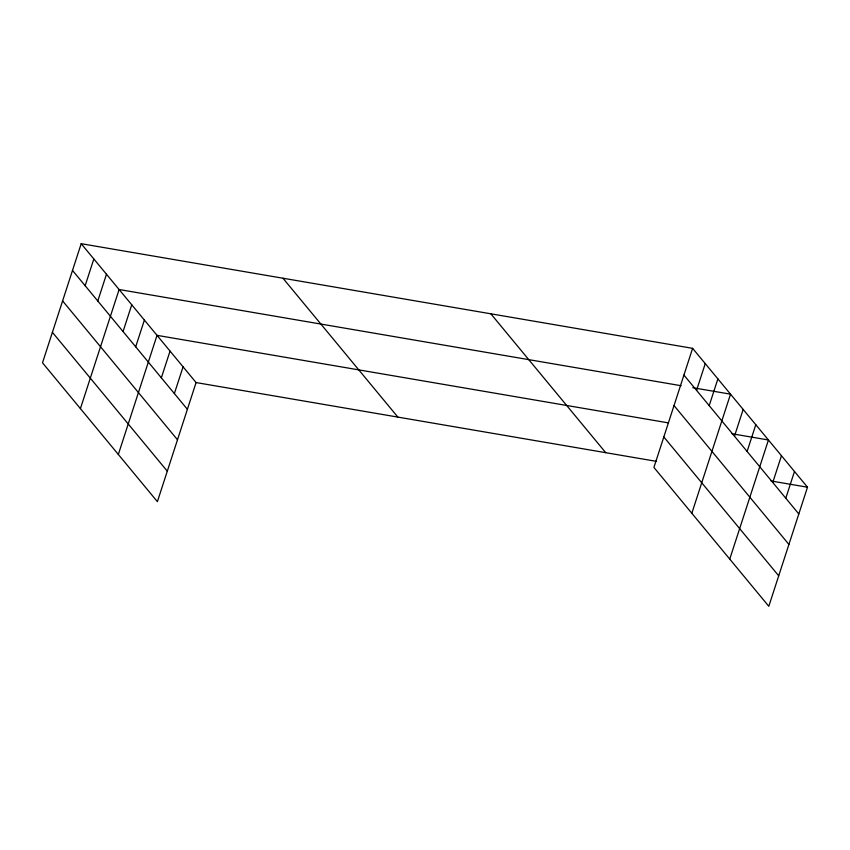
<?xml version="1.0" encoding="UTF-8"?>
<svg xmlns="http://www.w3.org/2000/svg" width="850" height="850" viewBox="0 0 850 850"><rect width="100%" height="100%" fill="white"/><g stroke="black" fill="none" stroke-linecap="round" stroke-linejoin="round"><path stroke-width="1.27" d="M81.196 243.695L42.5 362.791L157.388 501.659L196.084 382.564L81.196 243.695L692.612 348.341L807.5 487.209L768.804 606.305L653.916 467.436L692.612 348.341M85.149 285.717L93.829 258.974M97.782 300.985L106.473 274.252M80.41 408.616L119.106 289.521L681.062 385.709M123.059 331.543L131.75 304.799M135.692 346.811L144.383 320.078M118.331 454.442L157.027 335.346L668.206 422.843M161.351 377.825L170.042 351.092M174.377 393.561L183.069 366.828M696.564 390.352L705.245 363.619M709.197 405.631L717.889 378.898M691.826 513.262L730.522 394.166L692.771 387.706M734.474 436.178L743.166 409.445M747.107 451.456L755.799 424.724M729.746 559.088L768.442 439.992L731.988 433.755M772.767 482.471L781.458 455.738M785.793 498.206L794.484 471.474M196.084 382.564L656.497 461.369M771.056 480.973L807.5 487.209M683.921 375.084L798.809 513.952M674.018 405.556L788.906 544.425M663.818 436.953L778.706 575.822M490.843 313.809L605.731 452.678M282.965 278.237L397.853 417.095M72.505 270.438L187.393 409.307M62.602 300.911L177.491 439.779M52.403 332.318L167.291 471.176"/></g></svg>
